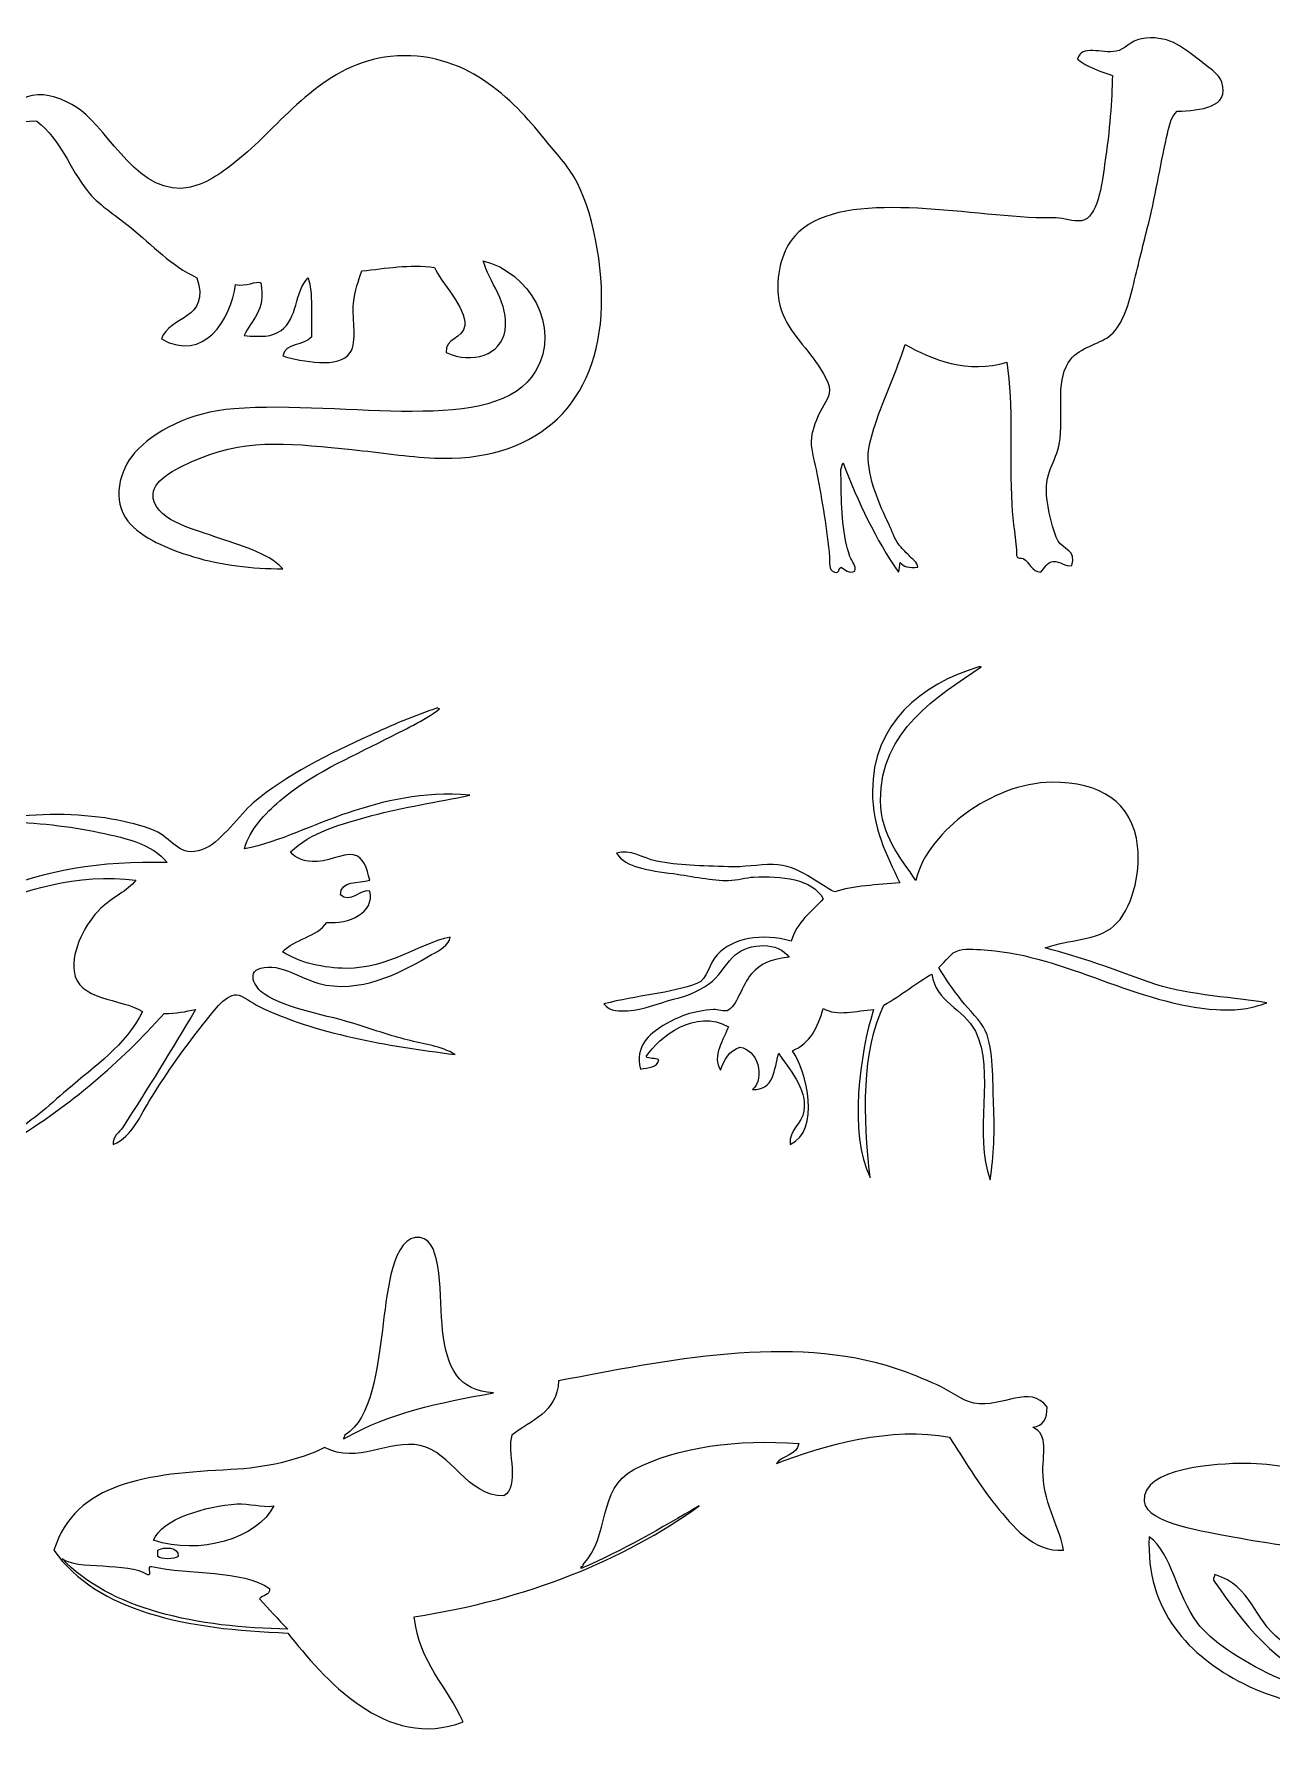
# Model space of a CAD drawing. Header units: centimetres. Extents: x -66 to 65, y -66 to 66.
# Drawn here: x -9.98 to 2.14, y -65.12 to -48.23 of the extents above; entities that cross this region are included whole.
import ezdxf

# ---------------------------------------------------------------- set-up
doc = ezdxf.new("R2010")
doc.units = ezdxf.units.CM
doc.header["$MEASUREMENT"] = 0
doc.layers.add('Layer 1', color=7, linetype='Continuous')

msp = doc.modelspace()

# ---------------------------------------------------------------- linework, layer by layer
at = {"layer": 'Layer 1'}
for points, knots in [([(1.21448, -48.98407), (1.14275, -49.04545), (1.13116, -49.14901), (1.1101, -49.24027), (1.1101, -49.24027), (1.04525, -49.52134), (0.99681, -49.83725), (0.92034, -50.13213), (0.92034, -50.13213), (0.87589, -50.30355), (0.82758, -50.50919), (0.77802, -50.71091), (0.77802, -50.71091), (0.73161, -50.8998), (0.66893, -51.09993), (0.54082, -51.19481), (0.54082, -51.19481), (0.45044, -51.2617), (0.25695, -51.30363), (0.1708, -51.41299), (0.1708, -51.41299), (0.02054, -51.60375), (0.09465, -51.888), (0.06645, -52.191), (0.06645, -52.191), (0.04605, -52.41013), (-0.08637, -52.48723), (-0.0664, -52.75078), (-0.0664, -52.75078), (-0.05759, -52.86706), (-0.00065, -53.11292), (0.04748, -53.19671), (0.04748, -53.19671), (0.09217, -53.27458), (0.23552, -53.2895), (0.1803, -53.43391), (0.1803, -53.43391), (0.12085, -53.45431), (0.0623, -53.38835), (0.00004, -53.39594), (0.00004, -53.39594), (-0.0642, -53.40385), (-0.08021, -53.45743), (-0.12331, -53.50032), (-0.12331, -53.50032), (-0.21171, -53.4964), (-0.23348, -53.40502), (-0.2941, -53.3675), (-0.2941, -53.3675), (-0.3158, -53.35403), (-0.35249, -53.37803), (-0.36051, -53.33903), (-0.36051, -53.33903), (-0.36027, -53.1919), (-0.39983, -53.01502), (-0.40795, -52.83614), (-0.40795, -52.83614), (-0.42914, -52.37016), (-0.3911, -51.87287), (-0.45539, -51.44142), (-0.45539, -51.44142), (-0.83044, -51.56313), (-1.19874, -51.41197), (-1.45163, -51.27063), (-1.45163, -51.27063), (-1.53127, -51.52627), (-1.65827, -51.78403), (-1.74577, -52.05814), (-1.74577, -52.05814), (-1.77461, -52.14857), (-1.80789, -52.25486), (-1.81218, -52.34278), (-1.81218, -52.34278), (-1.82342, -52.57408), (-1.69796, -52.84507), (-1.61292, -53.02593), (-1.61292, -53.02593), (-1.57884, -53.09835), (-1.55368, -53.1765), (-1.51804, -53.22516), (-1.51804, -53.22516), (-1.48984, -53.26363), (-1.44655, -53.30088), (-1.41369, -53.33904), (-1.41369, -53.33904), (-1.3834, -53.37415), (-1.32953, -53.40235), (-1.32828, -53.45286), (-1.32828, -53.45286), (-1.40945, -53.4613), (-1.47047, -53.44955), (-1.4991, -53.40542), (-1.4991, -53.40542), (-1.50685, -53.43564), (-1.50513, -53.4753), (-1.51807, -53.50033), (-1.51807, -53.50033), (-1.73738, -53.18201), (-1.91148, -52.81842), (-2.05888, -52.42821), (-2.05888, -52.42821), (-2.09357, -52.4857), (-2.07785, -52.55989), (-2.07785, -52.62741), (-2.07785, -52.62741), (-2.07785, -52.89009), (-2.06041, -53.15348), (-1.99247, -53.34851), (-1.99247, -53.34851), (-1.97488, -53.39899), (-1.92775, -53.43693), (-1.94503, -53.49086), (-1.94503, -53.49086), (-1.99498, -53.51822), (-2.04496, -53.47321), (-2.07788, -53.45287), (-2.07788, -53.45287), (-2.10709, -53.4616), (-2.08926, -53.51738), (-2.14429, -53.50034), (-2.14429, -53.50034), (-2.20927, -53.47626), (-2.18766, -53.40456), (-2.19173, -53.35802), (-2.19173, -53.35802), (-2.2161, -53.07986), (-2.26584, -52.80493), (-2.31508, -52.53257), (-2.31508, -52.53257), (-2.33365, -52.42978), (-2.37324, -52.31617), (-2.37199, -52.21946), (-2.37199, -52.21946), (-2.37083, -52.12543), (-2.33087, -52.03483), (-2.29608, -51.95379), (-2.29608, -51.95379), (-2.26298, -51.87656), (-2.19215, -51.79155), (-2.19173, -51.71656), (-2.19173, -51.71656), (-2.1912, -51.62766), (-2.29627, -51.48142), (-2.35302, -51.4035), (-2.35302, -51.4035), (-2.48653, -51.2202), (-2.66893, -51.06216), (-2.6946, -50.78673), (-2.6946, -50.78673), (-2.7164, -50.55284), (-2.64801, -50.33829), (-2.53331, -50.20801), (-2.53331, -50.20801), (-2.11998, -49.73867), (-0.96147, -49.99296), (-0.17082, -50.02775), (-0.17082, -50.02775), (-0.10436, -50.03063), (-0.02726, -50.02465), (0.02844, -50.02775), (0.02844, -50.02775), (0.10252, -50.0318), (0.1915, -50.06955), (0.27511, -50.05617), (0.27511, -50.05617), (0.43841, -50.03008), (0.47257, -49.70488), (0.50281, -49.50589), (0.50281, -49.50589), (0.55546, -49.15963), (0.57218, -48.88031), (0.57869, -48.63298), (0.57869, -48.63298), (0.45621, -48.58784), (0.32564, -48.55085), (0.23717, -48.47172), (0.23717, -48.47172), (0.27522, -48.32816), (0.47405, -48.42087), (0.61666, -48.39581), (0.61666, -48.39581), (0.69744, -48.38163), (0.75848, -48.28963), (0.86336, -48.27246), (0.86336, -48.27246), (1.11646, -48.23103), (1.26246, -48.35199), (1.40417, -48.46222), (1.40417, -48.46222), (1.51397, -48.54765), (1.62407, -48.61769), (1.65081, -48.69942), (1.65081, -48.69942), (1.73237, -48.94811), (1.44099, -48.97446), (1.21448, -48.98407)], [0, 0, 0, 0, 0.02, 0.02, 0.02, 0.02, 0.04, 0.04, 0.04, 0.04, 0.06, 0.06, 0.06, 0.06, 0.08, 0.08, 0.08, 0.08, 0.1, 0.1, 0.1, 0.1, 0.12, 0.12, 0.12, 0.12, 0.14, 0.14, 0.14, 0.14, 0.16, 0.16, 0.16, 0.16, 0.18, 0.18, 0.18, 0.18, 0.2, 0.2, 0.2, 0.2, 0.22, 0.22, 0.22, 0.22, 0.24, 0.24, 0.24, 0.24, 0.26, 0.26, 0.26, 0.26, 0.28, 0.28, 0.28, 0.28, 0.3, 0.3, 0.3, 0.3, 0.32, 0.32, 0.32, 0.32, 0.34, 0.34, 0.34, 0.34, 0.36, 0.36, 0.36, 0.36, 0.38, 0.38, 0.38, 0.38, 0.4, 0.4, 0.4, 0.4, 0.42, 0.42, 0.42, 0.42, 0.44, 0.44, 0.44, 0.44, 0.46, 0.46, 0.46, 0.46, 0.48, 0.48, 0.48, 0.48, 0.5, 0.5, 0.5, 0.5, 0.52, 0.52, 0.52, 0.52, 0.54, 0.54, 0.54, 0.54, 0.56, 0.56, 0.56, 0.56, 0.58, 0.58, 0.58, 0.58, 0.6, 0.6, 0.6, 0.6, 0.62, 0.62, 0.62, 0.62, 0.64, 0.64, 0.64, 0.64, 0.66, 0.66, 0.66, 0.66, 0.68, 0.68, 0.68, 0.68, 0.7, 0.7, 0.7, 0.7, 0.72, 0.72, 0.72, 0.72, 0.74, 0.74, 0.74, 0.74, 0.76, 0.76, 0.76, 0.76, 0.78, 0.78, 0.78, 0.78, 0.8, 0.8, 0.8, 0.8, 0.82, 0.82, 0.82, 0.82, 0.84, 0.84, 0.84, 0.84, 0.86, 0.86, 0.86, 0.86, 0.88, 0.88, 0.88, 0.88, 0.9, 0.9, 0.9, 0.9, 0.92, 0.92, 0.92, 0.92, 0.94, 0.94, 0.94, 0.94, 0.96, 0.96, 0.96, 0.96, 1, 1, 1, 1]), ([(-7.54783, -53.46653), (-7.84631, -53.46928), (-8.15431, -53.43171), (-8.42217, -53.3498), (-8.42217, -53.3498), (-8.67196, -53.27336), (-8.93001, -53.17041), (-9.06569, -52.99957), (-9.06569, -52.99957), (-9.22391, -52.80018), (-9.14901, -52.50133), (-8.99965, -52.3325), (-8.99965, -52.3325), (-8.81336, -52.12218), (-8.46307, -51.93301), (-8.02619, -51.89895), (-8.02619, -51.89895), (-6.92785, -51.81341), (-5.44955, -52.17745), (-5.0728, -51.53208), (-5.0728, -51.53208), (-4.81409, -51.08859), (-5.13691, -50.56236), (-5.58432, -50.44811), (-5.58432, -50.44811), (-5.53323, -50.65094), (-5.32752, -50.86835), (-5.36982, -51.13187), (-5.36982, -51.13187), (-5.40803, -51.36933), (-5.68851, -51.46654), (-5.94727, -51.34864), (-5.94727, -51.34864), (-5.96299, -51.2064), (-5.78212, -51.21839), (-5.76585, -51.08181), (-5.76585, -51.08181), (-5.74534, -50.91123), (-6.0076, -50.65366), (-6.06282, -50.51481), (-6.06282, -50.51481), (-6.30862, -50.48026), (-6.53891, -50.52418), (-6.77227, -50.54812), (-6.77227, -50.54812), (-6.8077, -50.64784), (-6.84302, -50.73738), (-6.85474, -50.86504), (-6.85474, -50.86504), (-6.87017, -51.03279), (-6.81444, -51.23895), (-6.88771, -51.34865), (-6.88771, -51.34865), (-6.99659, -51.51147), (-7.35822, -51.43522), (-7.54782, -51.38201), (-7.54782, -51.38201), (-7.52451, -51.24985), (-7.3392, -51.28147), (-7.26723, -51.19852), (-7.26723, -51.19852), (-7.27199, -50.9977), (-7.24979, -50.76955), (-7.30022, -50.6149), (-7.30022, -50.6149), (-7.43301, -50.75354), (-7.40219, -51.01797), (-7.56425, -51.13184), (-7.56425, -51.13184), (-7.65733, -51.19732), (-7.76105, -51.19553), (-7.92715, -51.1819), (-7.92715, -51.1819), (-7.85468, -51.02728), (-7.71334, -50.94221), (-7.76218, -50.66485), (-7.76218, -50.66485), (-7.80734, -50.64212), (-7.90815, -50.70589), (-8.00967, -50.68155), (-8.00967, -50.68155), (-8.06132, -51.02866), (-8.31944, -51.45014), (-8.73563, -51.21521), (-8.73563, -51.21521), (-8.6648, -50.98502), (-8.25157, -51.03379), (-8.38916, -50.61492), (-8.38916, -50.61492), (-8.64848, -50.49266), (-8.81268, -50.30528), (-9.04911, -50.11459), (-9.04911, -50.11459), (-9.1968, -49.99547), (-9.35963, -49.89361), (-9.46162, -49.76439), (-9.46162, -49.76439), (-9.63646, -49.54272), (-9.72401, -49.2579), (-9.95652, -49.08065), (-9.95652, -49.08065), (-10.05741, -49.06216), (-10.1439, -49.12822), (-10.22055, -49.08065), (-10.22055, -49.08065), (-10.13435, -48.66234), (-9.68096, -48.83416), (-9.47802, -49.01392), (-9.47802, -49.01392), (-9.18759, -49.27154), (-8.88583, -49.90739), (-8.35616, -49.69776), (-8.35616, -49.69776), (-8.19508, -49.63397), (-8.03461, -49.50501), (-7.89414, -49.38082), (-7.89414, -49.38082), (-7.5143, -49.04501), (-7.12039, -48.51113), (-6.49182, -48.447), (-6.49182, -48.447), (-5.76313, -48.37265), (-5.29141, -48.87536), (-4.99031, -49.24744), (-4.99031, -49.24744), (-4.89392, -49.36663), (-4.77708, -49.4902), (-4.69337, -49.63106), (-4.69337, -49.63106), (-4.51803, -49.92586), (-4.39799, -50.509), (-4.42934, -50.98181), (-4.42934, -50.98181), (-4.49046, -51.90243), (-5.10397, -52.42519), (-6.0628, -52.38257), (-6.0628, -52.38257), (-6.32474, -52.37093), (-6.59369, -52.3264), (-6.87118, -52.29917), (-6.87118, -52.29917), (-7.42088, -52.24543), (-7.86027, -52.18042), (-8.35615, -52.38257), (-8.35615, -52.38257), (-8.57541, -52.47203), (-8.80975, -52.58892), (-8.81811, -52.73272), (-8.81811, -52.73272), (-8.83274, -52.98524), (-8.42325, -53.07665), (-8.22409, -53.1497), (-8.22409, -53.1497), (-7.95333, -53.2491), (-7.70598, -53.30051), (-7.54783, -53.46653)], [0, 0, 0, 0, 0.025, 0.025, 0.025, 0.025, 0.05, 0.05, 0.05, 0.05, 0.075, 0.075, 0.075, 0.075, 0.1, 0.1, 0.1, 0.1, 0.125, 0.125, 0.125, 0.125, 0.15, 0.15, 0.15, 0.15, 0.175, 0.175, 0.175, 0.175, 0.2, 0.2, 0.2, 0.2, 0.225, 0.225, 0.225, 0.225, 0.25, 0.25, 0.25, 0.25, 0.275, 0.275, 0.275, 0.275, 0.3, 0.3, 0.3, 0.3, 0.325, 0.325, 0.325, 0.325, 0.35, 0.35, 0.35, 0.35, 0.375, 0.375, 0.375, 0.375, 0.4, 0.4, 0.4, 0.4, 0.425, 0.425, 0.425, 0.425, 0.45, 0.45, 0.45, 0.45, 0.475, 0.475, 0.475, 0.475, 0.5, 0.5, 0.5, 0.5, 0.525, 0.525, 0.525, 0.525, 0.55, 0.55, 0.55, 0.55, 0.575, 0.575, 0.575, 0.575, 0.6, 0.6, 0.6, 0.6, 0.625, 0.625, 0.625, 0.625, 0.65, 0.65, 0.65, 0.65, 0.675, 0.675, 0.675, 0.675, 0.7, 0.7, 0.7, 0.7, 0.725, 0.725, 0.725, 0.725, 0.75, 0.75, 0.75, 0.75, 0.775, 0.775, 0.775, 0.775, 0.8, 0.8, 0.8, 0.8, 0.825, 0.825, 0.825, 0.825, 0.85, 0.85, 0.85, 0.85, 0.875, 0.875, 0.875, 0.875, 0.9, 0.9, 0.9, 0.9, 0.925, 0.925, 0.925, 0.925, 0.95, 0.95, 0.95, 0.95, 1, 1, 1, 1]), ([(-1.34608, -56.52274), (-1.2924, -56.26681), (-1.06845, -56.01945), (-0.85345, -55.86215), (-0.85345, -55.86215), (-0.62226, -55.69303), (-0.31283, -55.56185), (-0.01377, -55.55984), (-0.01377, -55.55984), (0.45174, -55.55674), (0.77699, -55.74907), (0.82596, -56.18682), (0.82596, -56.18682), (0.85655, -56.46021), (0.7686, -56.81423), (0.59082, -56.97054), (0.59082, -56.97054), (0.4312, -57.11093), (0.15373, -57.09963), (-0.08098, -57.18329), (-0.08098, -57.18329), (0.27383, -57.27312), (0.59619, -57.39615), (0.93788, -57.51915), (0.93788, -57.51915), (1.28065, -57.64255), (1.6708, -57.65634), (2.09109, -57.72068), (2.09109, -57.72068), (1.93813, -57.77764), (1.80476, -57.80066), (1.59846, -57.78786), (1.59846, -57.78786), (0.82765, -57.73994), (0.11282, -57.26049), (-0.64076, -57.20564), (-0.64076, -57.20564), (-0.7359, -57.19871), (-0.84235, -57.18678), (-0.92064, -57.20564), (-0.92064, -57.20564), (-1.01367, -57.22808), (-1.04436, -57.31457), (-1.12217, -57.3736), (-1.12217, -57.3736), (-1.06084, -57.48279), (-0.98403, -57.58659), (-0.89825, -57.69827), (-0.89825, -57.69827), (-0.82446, -57.79429), (-0.7104, -57.89271), (-0.66311, -58.00058), (-0.66311, -58.00058), (-0.58358, -58.18195), (-0.59559, -58.47791), (-0.58471, -58.71712), (-0.58471, -58.71712), (-0.5732, -58.97093), (-0.58328, -59.22922), (-0.61831, -59.45607), (-0.61831, -59.45607), (-0.78666, -59.01744), (-0.56605, -58.38705), (-0.76388, -58.00057), (-0.76388, -58.00057), (-0.88083, -57.77208), (-1.15197, -57.71461), (-1.18933, -57.44076), (-1.18933, -57.44076), (-1.32927, -57.51394), (-1.49744, -57.65486), (-1.65957, -57.74305), (-1.65957, -57.74305), (-1.87603, -58.18117), (-1.86584, -58.84761), (-1.7939, -59.43368), (-1.7939, -59.43368), (-2.0062, -59.00804), (-1.89561, -58.20699), (-1.7603, -57.78784), (-1.7603, -57.78784), (-1.92738, -57.7971), (-2.12003, -57.85756), (-2.25293, -57.77662), (-2.25293, -57.77662), (-2.30706, -57.96135), (-2.38498, -58.12227), (-2.55524, -58.19088), (-2.55524, -58.19088), (-2.41647, -58.39612), (-2.27616, -58.97267), (-2.57765, -59.10896), (-2.57765, -59.10896), (-2.59244, -58.9655), (-2.46092, -58.90068), (-2.44329, -58.78429), (-2.44329, -58.78429), (-2.40789, -58.55066), (-2.59955, -58.36844), (-2.68959, -58.21329), (-2.68959, -58.21329), (-2.73512, -58.37302), (-2.73354, -58.57987), (-2.94711, -58.57156), (-2.94711, -58.57156), (-2.81564, -58.45932), (-2.90012, -58.17), (-3.07027, -58.1573), (-3.07027, -58.1573), (-3.17796, -58.18767), (-3.22127, -58.28242), (-3.26058, -58.38124), (-3.26058, -58.38124), (-3.35022, -58.25014), (-3.2215, -58.06771), (-3.18218, -57.95576), (-3.18218, -57.95576), (-3.50373, -57.77071), (-3.85962, -58.05654), (-3.98834, -58.24688), (-3.98834, -58.24688), (-3.96641, -58.2772), (-3.89298, -58.25606), (-3.86518, -58.28048), (-3.86518, -58.28048), (-3.87896, -58.35626), (-3.96683, -58.35798), (-4.04433, -58.37004), (-4.04433, -58.37004), (-4.09971, -58.14525), (-3.96035, -58.03026), (-3.82041, -57.94459), (-3.82041, -57.94459), (-3.67002, -57.85254), (-3.53291, -57.80161), (-3.32778, -57.78785), (-3.32778, -57.78785), (-3.29119, -57.78539), (-3.2211, -57.80925), (-3.19342, -57.79904), (-3.19342, -57.79904), (-3.10486, -57.76639), (-3.04726, -57.53882), (-2.95828, -57.44077), (-2.95828, -57.44077), (-2.8575, -57.3297), (-2.78979, -57.30319), (-2.58879, -57.27281), (-2.58879, -57.27281), (-2.69116, -57.12123), (-2.97545, -57.13427), (-3.11502, -57.2504), (-3.11502, -57.2504), (-3.20172, -57.32258), (-3.24591, -57.42923), (-3.33896, -57.50792), (-3.33896, -57.50792), (-3.4344, -57.58864), (-3.56999, -57.6499), (-3.71964, -57.68707), (-3.71964, -57.68707), (-3.87786, -57.72633), (-4.01222, -57.79211), (-4.16747, -57.79902), (-4.16747, -57.79902), (-4.23944, -57.80222), (-4.34344, -57.81251), (-4.40261, -57.73184), (-4.40261, -57.73184), (-4.08281, -57.64905), (-3.74689, -57.62923), (-3.48453, -57.53031), (-3.48453, -57.53031), (-3.39365, -57.49605), (-3.36507, -57.3256), (-3.29422, -57.25041), (-3.29422, -57.25041), (-3.13933, -57.08616), (-2.85813, -57.03649), (-2.56646, -57.11608), (-2.56646, -57.11608), (-2.51264, -56.9273), (-2.36818, -56.82919), (-2.25296, -56.70182), (-2.25296, -56.70182), (-2.35975, -56.5056), (-2.66608, -56.47661), (-2.93593, -56.48909), (-2.93593, -56.48909), (-3.01205, -56.49261), (-3.09087, -56.52084), (-3.18223, -56.52269), (-3.18223, -56.52269), (-3.33344, -56.52571), (-3.53997, -56.48025), (-3.71968, -56.45551), (-3.71968, -56.45551), (-3.97146, -56.42085), (-4.18373, -56.39873), (-4.27949, -56.25398), (-4.27949, -56.25398), (-4.14797, -56.2104), (-4.02366, -56.30367), (-3.88762, -56.33235), (-3.88762, -56.33235), (-3.67426, -56.37733), (-3.45106, -56.37654), (-3.18224, -56.38834), (-3.18224, -56.38834), (-3.03063, -56.39501), (-2.88826, -56.36416), (-2.7456, -56.36593), (-2.7456, -56.36593), (-2.48382, -56.36918), (-2.30756, -56.56088), (-2.141, -56.63464), (-2.141, -56.63464), (-1.96122, -56.57183), (-1.72341, -56.56707), (-1.50282, -56.54505), (-1.50282, -56.54505), (-1.63897, -56.26046), (-1.771, -56.01157), (-1.7715, -55.64936), (-1.7715, -55.64936), (-1.77243, -54.98975), (-1.29533, -54.59674), (-0.73026, -54.42897), (-0.73026, -54.42897), (-0.7228, -54.42897), (-0.71534, -54.42897), (-0.70785, -54.42897), (-0.70785, -54.42897), (-1.12737, -54.71554), (-1.70057, -55.05521), (-1.69313, -55.73892), (-1.69313, -55.73892), (-1.6894, -56.08594), (-1.49589, -56.29572), (-1.34608, -56.52274)], [0, 0, 0, 0, 0.01639344, 0.01639344, 0.01639344, 0.01639344, 0.03278689, 0.03278689, 0.03278689, 0.03278689, 0.04918033, 0.04918033, 0.04918033, 0.04918033, 0.06557377, 0.06557377, 0.06557377, 0.06557377, 0.08196721, 0.08196721, 0.08196721, 0.08196721, 0.09836066, 0.09836066, 0.09836066, 0.09836066, 0.1147541, 0.1147541, 0.1147541, 0.1147541, 0.13114754, 0.13114754, 0.13114754, 0.13114754, 0.14754098, 0.14754098, 0.14754098, 0.14754098, 0.16393443, 0.16393443, 0.16393443, 0.16393443, 0.18032787, 0.18032787, 0.18032787, 0.18032787, 0.19672131, 0.19672131, 0.19672131, 0.19672131, 0.21311475, 0.21311475, 0.21311475, 0.21311475, 0.2295082, 0.2295082, 0.2295082, 0.2295082, 0.24590164, 0.24590164, 0.24590164, 0.24590164, 0.26229508, 0.26229508, 0.26229508, 0.26229508, 0.27868852, 0.27868852, 0.27868852, 0.27868852, 0.29508197, 0.29508197, 0.29508197, 0.29508197, 0.31147541, 0.31147541, 0.31147541, 0.31147541, 0.32786885, 0.32786885, 0.32786885, 0.32786885, 0.3442623, 0.3442623, 0.3442623, 0.3442623, 0.36065574, 0.36065574, 0.36065574, 0.36065574, 0.37704918, 0.37704918, 0.37704918, 0.37704918, 0.39344262, 0.39344262, 0.39344262, 0.39344262, 0.40983607, 0.40983607, 0.40983607, 0.40983607, 0.42622951, 0.42622951, 0.42622951, 0.42622951, 0.44262295, 0.44262295, 0.44262295, 0.44262295, 0.45901639, 0.45901639, 0.45901639, 0.45901639, 0.47540984, 0.47540984, 0.47540984, 0.47540984, 0.49180328, 0.49180328, 0.49180328, 0.49180328, 0.50819672, 0.50819672, 0.50819672, 0.50819672, 0.52459016, 0.52459016, 0.52459016, 0.52459016, 0.54098361, 0.54098361, 0.54098361, 0.54098361, 0.55737705, 0.55737705, 0.55737705, 0.55737705, 0.57377049, 0.57377049, 0.57377049, 0.57377049, 0.59016393, 0.59016393, 0.59016393, 0.59016393, 0.60655738, 0.60655738, 0.60655738, 0.60655738, 0.62295082, 0.62295082, 0.62295082, 0.62295082, 0.63934426, 0.63934426, 0.63934426, 0.63934426, 0.6557377, 0.6557377, 0.6557377, 0.6557377, 0.67213115, 0.67213115, 0.67213115, 0.67213115, 0.68852459, 0.68852459, 0.68852459, 0.68852459, 0.70491803, 0.70491803, 0.70491803, 0.70491803, 0.72131148, 0.72131148, 0.72131148, 0.72131148, 0.73770492, 0.73770492, 0.73770492, 0.73770492, 0.75409836, 0.75409836, 0.75409836, 0.75409836, 0.7704918, 0.7704918, 0.7704918, 0.7704918, 0.78688525, 0.78688525, 0.78688525, 0.78688525, 0.80327869, 0.80327869, 0.80327869, 0.80327869, 0.81967213, 0.81967213, 0.81967213, 0.81967213, 0.83606557, 0.83606557, 0.83606557, 0.83606557, 0.85245902, 0.85245902, 0.85245902, 0.85245902, 0.86885246, 0.86885246, 0.86885246, 0.86885246, 0.8852459, 0.8852459, 0.8852459, 0.8852459, 0.90163934, 0.90163934, 0.90163934, 0.90163934, 0.91803279, 0.91803279, 0.91803279, 0.91803279, 0.93442623, 0.93442623, 0.93442623, 0.93442623, 0.95081967, 0.95081967, 0.95081967, 0.95081967, 0.96721311, 0.96721311, 0.96721311, 0.96721311, 1, 1, 1, 1]), ([(-6.01389, -54.84107), (-6.16989, -54.96095), (-6.35957, -55.04448), (-6.54158, -55.13849), (-6.54158, -55.13849), (-6.89324, -55.3201), (-7.28596, -55.48763), (-7.57785, -55.74298), (-7.57785, -55.74298), (-7.72054, -55.86778), (-7.8691, -56.01603), (-7.92326, -56.21312), (-7.92326, -56.21312), (-7.56906, -56.14158), (-7.25511, -55.97359), (-6.90623, -55.85813), (-6.90623, -55.85813), (-6.55796, -55.74288), (-6.18506, -55.64908), (-5.71648, -55.68541), (-5.71648, -55.68541), (-6.03149, -55.756), (-6.36886, -55.8027), (-6.67597, -55.88692), (-6.67597, -55.88692), (-6.97529, -55.96902), (-7.27782, -56.05115), (-7.47231, -56.24191), (-7.47231, -56.24191), (-7.41482, -56.31319), (-7.34311, -56.33028), (-7.26123, -56.33787), (-7.26123, -56.33787), (-7.11764, -56.35115), (-6.95931, -56.25143), (-6.85827, -56.27069), (-6.85827, -56.27069), (-6.75371, -56.29064), (-6.72579, -56.4056), (-6.69515, -56.52017), (-6.69515, -56.52017), (-6.80826, -56.55097), (-6.9832, -56.51996), (-6.98299, -56.66408), (-6.98299, -56.66408), (-6.89467, -56.75187), (-6.77839, -56.60354), (-6.69515, -56.62572), (-6.69515, -56.62572), (-6.64496, -56.83834), (-6.90208, -56.95415), (-7.11732, -56.93274), (-7.11732, -56.93274), (-7.21183, -57.07808), (-7.43561, -57.09419), (-7.54909, -57.22058), (-7.54909, -57.22058), (-7.39489, -57.32808), (-7.13936, -57.3837), (-6.92541, -57.3837), (-6.92541, -57.3837), (-6.50954, -57.3837), (-6.21434, -57.14124), (-5.90838, -57.07668), (-5.90838, -57.07668), (-5.91645, -57.16143), (-6.02022, -57.20863), (-6.0907, -57.24937), (-6.0907, -57.24937), (-6.33758, -57.39211), (-6.71665, -57.61643), (-7.12691, -57.54679), (-7.12691, -57.54679), (-7.34117, -57.51046), (-7.52463, -57.34518), (-7.7314, -57.3741), (-7.7314, -57.3741), (-7.92179, -57.40074), (-7.82099, -57.57484), (-7.7314, -57.63315), (-7.7314, -57.63315), (-7.48523, -57.79349), (-7.1272, -57.83349), (-6.8007, -57.94017), (-6.8007, -57.94017), (-6.64351, -57.99155), (-6.48431, -58.04399), (-6.33054, -58.08408), (-6.33054, -58.08408), (-6.1661, -58.12697), (-5.99658, -58.14538), (-5.8604, -58.22801), (-5.8604, -58.22801), (-6.53461, -58.14371), (-7.22292, -58.02642), (-7.77934, -57.75785), (-7.77934, -57.75785), (-7.8476, -57.72491), (-7.9459, -57.64403), (-8, -57.6427), (-8, -57.6427), (-8.1184, -57.63979), (-8.24381, -57.82714), (-8.32623, -57.93054), (-8.32623, -57.93054), (-8.51236, -58.16409), (-8.67625, -58.39412), (-8.83476, -58.65015), (-8.83476, -58.65015), (-8.94962, -58.8357), (-9.01587, -59.02131), (-9.20896, -59.11068), (-9.20896, -59.11068), (-9.21989, -59.0349), (-9.14866, -58.99294), (-9.11302, -58.93799), (-9.11302, -58.93799), (-8.87098, -58.56477), (-8.6364, -58.18081), (-8.40298, -57.7866), (-8.40298, -57.7866), (-8.49868, -57.80599), (-8.59107, -57.8288), (-8.71003, -57.82496), (-8.71003, -57.82496), (-9.14014, -58.30632), (-9.63049, -58.72751), (-10.1972, -59.07229), (-10.1972, -59.07229), (-10.15066, -58.95481), (-10.03186, -58.88732), (-9.93815, -58.81324), (-9.93815, -58.81324), (-9.84179, -58.73709), (-9.75249, -58.65211), (-9.65989, -58.5734), (-9.65989, -58.5734), (-9.38642, -58.34086), (-9.09268, -58.14221), (-8.92109, -57.80582), (-8.92109, -57.80582), (-9.13755, -57.67586), (-9.55725, -57.69964), (-9.59271, -57.41244), (-9.59271, -57.41244), (-9.61864, -57.20247), (-9.47809, -56.93638), (-9.33366, -56.79837), (-9.33366, -56.79837), (-9.21796, -56.68775), (-9.06865, -56.62618), (-8.98825, -56.52011), (-8.98825, -56.52011), (-9.54761, -56.44402), (-10.13083, -56.62317), (-10.53302, -56.81755), (-10.53302, -56.81755), (-10.89688, -56.99342), (-11.15551, -57.30179), (-11.49251, -57.46999), (-11.49251, -57.46999), (-10.90709, -56.7503), (-9.99214, -56.30971), (-8.68126, -56.34739), (-8.68126, -56.34739), (-8.81924, -56.15993), (-9.11803, -56.09643), (-9.40085, -56.04037), (-9.40085, -56.04037), (-9.69562, -55.98195), (-10.02701, -55.94856), (-10.3507, -55.94443), (-10.3507, -55.94443), (-10.3071, -55.89487), (-10.22889, -55.90257), (-10.1684, -55.89646), (-10.1684, -55.89646), (-9.80706, -55.85987), (-9.42325, -55.87191), (-9.10337, -55.94443), (-9.10337, -55.94443), (-8.97203, -55.9742), (-8.8231, -56.0146), (-8.7388, -56.06915), (-8.7388, -56.06915), (-8.60841, -56.15345), (-8.53031, -56.31249), (-8.29742, -56.20348), (-8.29742, -56.20348), (-8.14735, -56.13323), (-7.97021, -55.8763), (-7.83689, -55.7621), (-7.83689, -55.7621), (-7.51209, -55.48402), (-7.09497, -55.28463), (-6.69511, -55.10009), (-6.69511, -55.10009), (-6.48879, -55.00481), (-6.25828, -54.90692), (-6.0331, -54.83143), (-6.0331, -54.83143), (-6.02532, -54.83329), (-6.02354, -54.8411), (-6.01389, -54.84107)], [0, 0, 0, 0, 0.01923077, 0.01923077, 0.01923077, 0.01923077, 0.03846154, 0.03846154, 0.03846154, 0.03846154, 0.05769231, 0.05769231, 0.05769231, 0.05769231, 0.07692308, 0.07692308, 0.07692308, 0.07692308, 0.09615385, 0.09615385, 0.09615385, 0.09615385, 0.11538462, 0.11538462, 0.11538462, 0.11538462, 0.13461538, 0.13461538, 0.13461538, 0.13461538, 0.15384615, 0.15384615, 0.15384615, 0.15384615, 0.17307692, 0.17307692, 0.17307692, 0.17307692, 0.19230769, 0.19230769, 0.19230769, 0.19230769, 0.21153846, 0.21153846, 0.21153846, 0.21153846, 0.23076923, 0.23076923, 0.23076923, 0.23076923, 0.25, 0.25, 0.25, 0.25, 0.26923077, 0.26923077, 0.26923077, 0.26923077, 0.28846154, 0.28846154, 0.28846154, 0.28846154, 0.30769231, 0.30769231, 0.30769231, 0.30769231, 0.32692308, 0.32692308, 0.32692308, 0.32692308, 0.34615385, 0.34615385, 0.34615385, 0.34615385, 0.36538462, 0.36538462, 0.36538462, 0.36538462, 0.38461538, 0.38461538, 0.38461538, 0.38461538, 0.40384615, 0.40384615, 0.40384615, 0.40384615, 0.42307692, 0.42307692, 0.42307692, 0.42307692, 0.44230769, 0.44230769, 0.44230769, 0.44230769, 0.46153846, 0.46153846, 0.46153846, 0.46153846, 0.48076923, 0.48076923, 0.48076923, 0.48076923, 0.5, 0.5, 0.5, 0.5, 0.51923077, 0.51923077, 0.51923077, 0.51923077, 0.53846154, 0.53846154, 0.53846154, 0.53846154, 0.55769231, 0.55769231, 0.55769231, 0.55769231, 0.57692308, 0.57692308, 0.57692308, 0.57692308, 0.59615385, 0.59615385, 0.59615385, 0.59615385, 0.61538462, 0.61538462, 0.61538462, 0.61538462, 0.63461538, 0.63461538, 0.63461538, 0.63461538, 0.65384615, 0.65384615, 0.65384615, 0.65384615, 0.67307692, 0.67307692, 0.67307692, 0.67307692, 0.69230769, 0.69230769, 0.69230769, 0.69230769, 0.71153846, 0.71153846, 0.71153846, 0.71153846, 0.73076923, 0.73076923, 0.73076923, 0.73076923, 0.75, 0.75, 0.75, 0.75, 0.76923077, 0.76923077, 0.76923077, 0.76923077, 0.78846154, 0.78846154, 0.78846154, 0.78846154, 0.80769231, 0.80769231, 0.80769231, 0.80769231, 0.82692308, 0.82692308, 0.82692308, 0.82692308, 0.84615385, 0.84615385, 0.84615385, 0.84615385, 0.86538462, 0.86538462, 0.86538462, 0.86538462, 0.88461538, 0.88461538, 0.88461538, 0.88461538, 0.90384615, 0.90384615, 0.90384615, 0.90384615, 0.92307692, 0.92307692, 0.92307692, 0.92307692, 0.94230769, 0.94230769, 0.94230769, 0.94230769, 0.96153846, 0.96153846, 0.96153846, 0.96153846, 1, 1, 1, 1]), ([(-5.48353, -61.54477), (-6.01508, -61.63706), (-6.52609, -61.7498), (-6.91889, -61.97977), (-6.91889, -61.97977), (-6.9603, -62.00184), (-6.96112, -62.0011), (-6.93881, -61.95998), (-6.93881, -61.95998), (-6.6719, -61.78186), (-6.62864, -61.34821), (-6.56006, -60.83288), (-6.56006, -60.83288), (-6.52572, -60.57494), (-6.47595, -59.98436), (-6.20121, -60.02212), (-6.20121, -60.02212), (-5.97454, -60.05326), (-6.0169, -60.6204), (-5.98192, -60.93173), (-5.98192, -60.93173), (-5.93993, -61.30569), (-5.8304, -61.51926), (-5.48353, -61.54477)], [0, 0, 0, 0, 0.14285714, 0.14285714, 0.14285714, 0.14285714, 0.28571429, 0.28571429, 0.28571429, 0.28571429, 0.42857143, 0.42857143, 0.42857143, 0.42857143, 0.57142857, 0.57142857, 0.57142857, 0.57142857, 0.71428571, 0.71428571, 0.71428571, 0.71428571, 1, 1, 1, 1]), ([(-4.62628, -63.26509), (-4.21112, -63.09028), (-3.84417, -62.86758), (-3.47002, -62.65205), (-3.47002, -62.65205), (-4.22247, -63.19103), (-5.14338, -63.56296), (-6.261, -63.7397), (-6.261, -63.7397), (-6.21086, -64.19089), (-5.93551, -64.41875), (-5.78253, -64.76792), (-5.78253, -64.76792), (-6.52556, -65.0619), (-7.15582, -64.3385), (-7.497, -63.89784), (-7.497, -63.89784), (-8.49779, -63.8622), (-9.36054, -63.68975), (-9.78959, -63.08708), (-9.78959, -63.08708), (-9.58062, -62.41641), (-8.86977, -62.3364), (-8.05519, -62.29611), (-8.05519, -62.29611), (-7.71549, -62.27931), (-7.38833, -62.20507), (-7.13814, -62.0786), (-7.13814, -62.0786), (-6.81294, -62.24873), (-6.51002, -61.99555), (-6.20117, -62.05884), (-6.20117, -62.05884), (-5.89542, -62.12141), (-5.74656, -62.55589), (-5.38379, -62.55316), (-5.38379, -62.55316), (-5.22036, -62.46863), (-5.35704, -62.10673), (-5.30404, -61.95994), (-5.30404, -61.95994), (-5.1205, -61.81243), (-4.86115, -61.74012), (-4.84552, -61.42601), (-4.84552, -61.42601), (-3.80647, -61.22972), (-2.57394, -60.96124), (-1.53619, -61.3074), (-1.53619, -61.3074), (-1.40866, -61.34989), (-1.26597, -61.40852), (-1.13749, -61.46559), (-1.13749, -61.46559), (-1.01697, -61.51906), (-0.89201, -61.62341), (-0.77864, -61.64355), (-0.77864, -61.64355), (-0.48749, -61.6953), (-0.2319, -61.45448), (-0.06096, -61.68311), (-0.06096, -61.68311), (-0.06001, -61.79611), (-0.09906, -61.86943), (-0.2005, -61.88089), (-0.2005, -61.88089), (-0.04024, -61.95307), (-0.1102, -62.14055), (-0.1008, -62.35547), (-0.1008, -62.35547), (-0.08815, -62.64484), (0.07644, -62.89268), (0.09856, -63.0871), (0.09856, -63.0871), (-0.20174, -63.10316), (-0.40185, -62.84495), (-0.55933, -62.65205), (-0.55933, -62.65205), (-0.73033, -62.44271), (-0.87614, -62.19353), (-1.01785, -61.97977), (-1.01785, -61.97977), (-1.56922, -61.86597), (-2.2643, -62.05737), (-2.7124, -62.23681), (-2.7124, -62.23681), (-2.65525, -62.15505), (-2.51105, -62.15971), (-2.49309, -62.03906), (-2.49309, -62.03906), (-3.09205, -61.99797), (-3.68297, -62.0716), (-4.10787, -62.29616), (-4.10787, -62.29616), (-4.46913, -62.48706), (-4.33838, -62.94727), (-4.60627, -63.22551), (-4.60627, -63.22551), (-4.60259, -63.24236), (-4.61402, -63.24419), (-4.62619, -63.24535), (-4.62619, -63.24535), (-4.62628, -63.25191), (-4.62628, -63.25847), (-4.62628, -63.26509)], [0, 0, 0, 0, 0.03703704, 0.03703704, 0.03703704, 0.03703704, 0.07407407, 0.07407407, 0.07407407, 0.07407407, 0.11111111, 0.11111111, 0.11111111, 0.11111111, 0.14814815, 0.14814815, 0.14814815, 0.14814815, 0.18518519, 0.18518519, 0.18518519, 0.18518519, 0.22222222, 0.22222222, 0.22222222, 0.22222222, 0.25925926, 0.25925926, 0.25925926, 0.25925926, 0.2962963, 0.2962963, 0.2962963, 0.2962963, 0.33333333, 0.33333333, 0.33333333, 0.33333333, 0.37037037, 0.37037037, 0.37037037, 0.37037037, 0.40740741, 0.40740741, 0.40740741, 0.40740741, 0.44444444, 0.44444444, 0.44444444, 0.44444444, 0.48148148, 0.48148148, 0.48148148, 0.48148148, 0.51851852, 0.51851852, 0.51851852, 0.51851852, 0.55555556, 0.55555556, 0.55555556, 0.55555556, 0.59259259, 0.59259259, 0.59259259, 0.59259259, 0.62962963, 0.62962963, 0.62962963, 0.62962963, 0.66666667, 0.66666667, 0.66666667, 0.66666667, 0.7037037, 0.7037037, 0.7037037, 0.7037037, 0.74074074, 0.74074074, 0.74074074, 0.74074074, 0.77777778, 0.77777778, 0.77777778, 0.77777778, 0.81481481, 0.81481481, 0.81481481, 0.81481481, 0.85185185, 0.85185185, 0.85185185, 0.85185185, 0.88888889, 0.88888889, 0.88888889, 0.88888889, 0.92592593, 0.92592593, 0.92592593, 0.92592593, 1, 1, 1, 1]), ([(12.63064, -61.64102), (12.47448, -61.99612), (12.06612, -62.32902), (12.13526, -62.7804), (12.13526, -62.7804), (12.19897, -63.19638), (12.68887, -63.37196), (13.20037, -63.39963), (13.20037, -63.39963), (13.08112, -63.61402), (12.82469, -63.67001), (12.63064, -63.67207), (12.63064, -63.67207), (12.13769, -63.67741), (11.73534, -63.18883), (11.34265, -63.12716), (11.34265, -63.12716), (11.07963, -63.08586), (10.78893, -63.17926), (10.55004, -63.25104), (10.55004, -63.25104), (10.11776, -63.38082), (9.73192, -63.73943), (9.28679, -63.9693), (9.28679, -63.9693), (8.81969, -64.21055), (8.33045, -64.32083), (7.87497, -64.53897), (7.87497, -64.53897), (7.8124, -64.62298), (8.04766, -64.68335), (7.94929, -64.81146), (7.94929, -64.81146), (7.44013, -65.11795), (6.72337, -64.86499), (6.14113, -64.81146), (6.14113, -64.81146), (5.2934, -64.73351), (4.29849, -64.8481), (3.44124, -64.78667), (3.44124, -64.78667), (2.88075, -64.74651), (2.20357, -64.56744), (1.85604, -64.39035), (1.85604, -64.39035), (1.34002, -64.12741), (0.89896, -63.68092), (0.93955, -62.95374), (0.93955, -62.95374), (1.1672, -63.12649), (1.20479, -63.51974), (1.41016, -63.79591), (1.41016, -63.79591), (1.67382, -64.15043), (2.54961, -64.56368), (3.19356, -64.61326), (3.19356, -64.61326), (3.4179, -64.63056), (3.666, -64.60249), (3.91182, -64.61326), (3.91182, -64.61326), (4.56378, -64.64191), (5.28006, -64.71671), (5.79428, -64.5142), (5.79428, -64.5142), (5.79245, -64.33817), (5.5615, -64.26721), (5.39796, -64.1922), (5.39796, -64.1922), (5.25556, -64.12685), (5.05591, -63.99416), (4.90258, -63.96926), (4.90258, -63.96926), (4.58698, -63.91809), (4.19567, -64.01792), (3.86229, -63.99403), (3.86229, -63.99403), (3.40813, -63.96151), (3.04235, -63.85981), (2.82197, -63.573), (2.82197, -63.573), (3.02575, -63.48378), (3.20482, -63.7699), (3.49073, -63.82065), (3.49073, -63.82065), (3.8775, -63.88934), (4.32128, -63.75477), (4.72922, -63.84544), (4.72922, -63.84544), (4.53663, -63.66637), (4.22212, -63.39491), (4.08517, -63.07759), (4.08517, -63.07759), (3.40194, -63.18112), (2.43221, -63.08502), (1.75686, -62.95374), (1.75686, -62.95374), (1.50908, -62.90553), (0.90869, -62.82603), (0.88993, -62.60698), (0.88993, -62.60698), (0.86175, -62.27673), (1.60764, -62.23543), (1.88072, -62.23543), (1.88072, -62.23543), (2.17568, -62.23543), (2.41703, -62.30848), (2.64857, -62.30975), (2.64857, -62.30975), (3.43721, -62.31401), (4.40548, -62.32208), (5.24932, -62.28496), (5.24932, -62.28496), (5.46562, -62.27546), (5.66704, -62.2449), (5.86855, -62.26019), (5.86855, -62.26019), (6.12361, -62.27953), (6.35626, -62.35219), (6.58687, -62.33451), (6.58687, -62.33451), (7.11583, -62.29384), (7.71762, -62.14091), (8.32071, -62.13636), (8.32071, -62.13636), (8.63025, -62.13398), (8.97656, -62.17816), (9.2867, -62.26021), (9.2867, -62.26021), (9.61156, -62.34615), (9.8977, -62.36663), (10.20319, -62.40883), (10.20319, -62.40883), (10.46404, -62.44484), (10.7159, -62.56856), (11.04536, -62.50789), (11.04536, -62.50789), (11.76572, -62.37535), (11.75172, -61.63462), (12.63064, -61.64102)], [0, 0, 0, 0, 0.02777778, 0.02777778, 0.02777778, 0.02777778, 0.05555556, 0.05555556, 0.05555556, 0.05555556, 0.08333333, 0.08333333, 0.08333333, 0.08333333, 0.11111111, 0.11111111, 0.11111111, 0.11111111, 0.13888889, 0.13888889, 0.13888889, 0.13888889, 0.16666667, 0.16666667, 0.16666667, 0.16666667, 0.19444444, 0.19444444, 0.19444444, 0.19444444, 0.22222222, 0.22222222, 0.22222222, 0.22222222, 0.25, 0.25, 0.25, 0.25, 0.27777778, 0.27777778, 0.27777778, 0.27777778, 0.30555556, 0.30555556, 0.30555556, 0.30555556, 0.33333333, 0.33333333, 0.33333333, 0.33333333, 0.36111111, 0.36111111, 0.36111111, 0.36111111, 0.38888889, 0.38888889, 0.38888889, 0.38888889, 0.41666667, 0.41666667, 0.41666667, 0.41666667, 0.44444444, 0.44444444, 0.44444444, 0.44444444, 0.47222222, 0.47222222, 0.47222222, 0.47222222, 0.5, 0.5, 0.5, 0.5, 0.52777778, 0.52777778, 0.52777778, 0.52777778, 0.55555556, 0.55555556, 0.55555556, 0.55555556, 0.58333333, 0.58333333, 0.58333333, 0.58333333, 0.61111111, 0.61111111, 0.61111111, 0.61111111, 0.63888889, 0.63888889, 0.63888889, 0.63888889, 0.66666667, 0.66666667, 0.66666667, 0.66666667, 0.69444444, 0.69444444, 0.69444444, 0.69444444, 0.72222222, 0.72222222, 0.72222222, 0.72222222, 0.75, 0.75, 0.75, 0.75, 0.77777778, 0.77777778, 0.77777778, 0.77777778, 0.80555556, 0.80555556, 0.80555556, 0.80555556, 0.83333333, 0.83333333, 0.83333333, 0.83333333, 0.86111111, 0.86111111, 0.86111111, 0.86111111, 0.88888889, 0.88888889, 0.88888889, 0.88888889, 0.91666667, 0.91666667, 0.91666667, 0.91666667, 0.94444444, 0.94444444, 0.94444444, 0.94444444, 1, 1, 1, 1]), ([(-7.9954, -62.63234), (-8.29816, -62.65287), (-8.74057, -62.78048), (-8.81278, -62.98823), (-8.81278, -62.98823), (-8.37272, -63.13981), (-7.79387, -62.9727), (-7.63657, -62.65205), (-7.63657, -62.65205), (-7.75492, -62.67004), (-7.87825, -62.62435), (-7.9954, -62.63234)], [0, 0, 0, 0, 0.25, 0.25, 0.25, 0.25, 0.5, 0.5, 0.5, 0.5, 1, 1, 1, 1]), ([(-8.77291, -63.08713), (-8.77291, -63.10692), (-8.77291, -63.12671), (-8.77291, -63.14645), (-8.77291, -63.14645), (-8.73661, -63.17669), (-8.60985, -63.17669), (-8.57355, -63.14645), (-8.57355, -63.14645), (-8.56026, -63.05157), (-8.71602, -63.05006), (-8.77291, -63.08713)], [0, 0, 0, 0, 0.25, 0.25, 0.25, 0.25, 0.5, 0.5, 0.5, 0.5, 1, 1, 1, 1]), ([(-7.49703, -63.85834), (-7.59548, -63.76481), (-7.68391, -63.66133), (-7.77611, -63.56172), (-7.77611, -63.56172), (-7.74661, -63.52508), (-7.67308, -63.53206), (-7.67647, -63.46282), (-7.67647, -63.46282), (-7.94492, -63.27428), (-8.46019, -63.33061), (-8.8327, -63.24536), (-8.8327, -63.24536), (-8.88683, -63.23118), (-8.81844, -63.33857), (-8.8726, -63.32442), (-8.8726, -63.32442), (-9.06299, -63.19678), (-9.57269, -63.28074), (-9.7099, -63.16623), (-9.7099, -63.16623), (-9.25358, -63.66278), (-8.37815, -63.84905), (-7.49703, -63.85834)], [0, 0, 0, 0, 0.14285714, 0.14285714, 0.14285714, 0.14285714, 0.28571429, 0.28571429, 0.28571429, 0.28571429, 0.42857143, 0.42857143, 0.42857143, 0.42857143, 0.57142857, 0.57142857, 0.57142857, 0.57142857, 0.71428571, 0.71428571, 0.71428571, 0.71428571, 1, 1, 1, 1]), ([(1.58355, -63.32536), (1.94785, -63.43768), (1.95685, -63.7625), (2.22757, -63.96936), (2.22757, -63.96936), (2.4486, -64.13827), (2.90919, -64.30247), (3.24312, -64.34091), (3.24312, -64.34091), (3.66061, -64.38896), (4.18498, -64.4359), (4.65496, -64.41523), (4.65496, -64.41523), (4.89682, -64.40459), (5.17524, -64.3113), (5.39802, -64.46476), (5.39802, -64.46476), (5.19617, -64.61835), (4.88724, -64.56382), (4.63017, -64.56382), (4.63017, -64.56382), (3.9789, -64.56382), (3.23201, -64.58279), (2.72297, -64.41523), (2.72297, -64.41523), (2.18528, -64.23822), (1.84013, -63.77396), (1.58357, -63.39968), (1.58357, -63.39968), (1.55383, -63.36711), (1.57389, -63.36068), (1.58355, -63.32536)], [0, 0, 0, 0, 0.11111111, 0.11111111, 0.11111111, 0.11111111, 0.22222222, 0.22222222, 0.22222222, 0.22222222, 0.33333333, 0.33333333, 0.33333333, 0.33333333, 0.44444444, 0.44444444, 0.44444444, 0.44444444, 0.55555556, 0.55555556, 0.55555556, 0.55555556, 0.66666667, 0.66666667, 0.66666667, 0.66666667, 0.77777778, 0.77777778, 0.77777778, 0.77777778, 1, 1, 1, 1])]:
    msp.add_open_spline(points, degree=3, knots=knots, dxfattribs=at)

doc.saveas('drawing.dxf')
